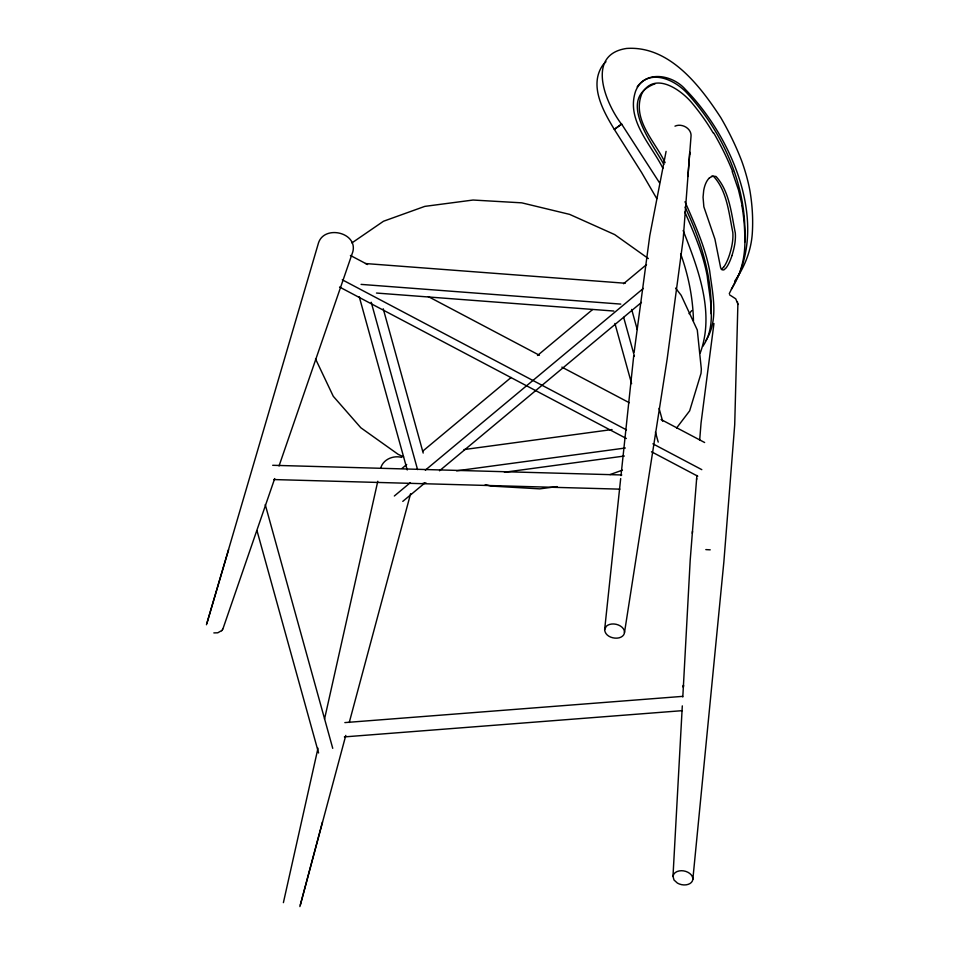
<?xml version="1.0" encoding="UTF-8"?>
<svg xmlns="http://www.w3.org/2000/svg" width="959" height="959" viewBox="0 0 959 959"><rect width="100%" height="100%" fill="white"/><g stroke="black" fill="none" stroke-linecap="round" stroke-linejoin="round"><path stroke-width="1.44" d="M744.735 241.344C747.529 186.873 723.434 133.109 687.255 93.359C674.98 79.777 650.466 68.401 637.184 86.861M711.17 313.833C712.249 276.576 700.921 240.385 685.05 207.108M744.951 242.171L744.759 247.062A217.549 136.25 26.5 0 1 739.377 273.375L729.284 293.61M683.347 687.112L683.443 685.134L682.796 696.989M683.347 687.135L690.192 560.284L696.893 475.472M672.99 876.31C673.745 871.575 679.451 870.209 683.539 870.868A10.058 6.965 12 0 1 692.338 881.093A10.058 6.965 12 0 1 677.414 883.095L674.009 880.002L672.99 876.31L682.305 705.884M689.629 154.399L689.773 152.169L683.168 239.33L667.128 359.325L624.489 632.58M696.582 479.5L696.666 478.445M699.662 440.301L701.053 422.967L713.952 323.507M688.118 173.963L687.915 176.492L690.971 137.017C692.302 128.782 682.053 122.884 674.98 126.156M692.326 533.336L692.494 531.274M692.842 879.343L723.853 562.022L734.714 424.705L737.891 303.751M604.649 629.56L606.28 626.287A10.058 6.965 12 0 1 622.019 627.222A10.058 6.965 12 0 1 618.999 637.855C613.269 639.173 604.937 636.273 604.649 629.56L620.677 478.577M621 475.616L633.731 355.729M634.127 352.313L649.77 235.734L666.085 151.378M283.396 902.647L317.992 748.212M324.514 719.118L377.786 481.262M299.891 906.591L322.476 821.935M300.299 905.092L345.791 735.409M349.256 722.487L410.596 493.717M731.969 255.55C734.234 248.249 735.937 240.613 735.301 232.929C731.405 213.941 729.511 191.093 715.977 176.456L712.645 176.156L709.396 177.942M206.916 623.254L318.508 242.879C324.43 224.61 357.947 232.51 352.804 251.833L279.045 465.954M206.461 624.741L228.59 549.711M380.687 468.316C382.893 459.385 393.346 455.129 401.737 457.395M222.896 628.936L274.706 478.553M700.214 352.996C715.114 312.706 698.008 268.388 683.168 230.544M656.795 198.657L641.583 172.488L614.311 129.381L621.624 124.083L659.456 182.713M731.381 289.198C770.712 226.084 732.448 137.413 685.421 89.463C672.523 74.538 644.1 69.324 635.541 91.333C625.939 120.319 651.113 144.449 662.897 168.293M221.781 630.507L217.789 632.796L213.845 632.916M222.764 629.224L221.625 630.734M603.319 64.397C588.406 84.776 603.043 110.836 614.311 129.381L621.624 124.083M705.908 340.493C719.118 319.779 712.477 293.718 709.708 271.097C705.201 246.835 694.807 224.214 684.99 201.75M676.586 428.014L689.653 410.836L701.029 373.351L701.341 369.215L697.289 330.016L681.166 295.3L675.592 288.108M702.791 346.379C717.02 325.856 709.744 298.728 707.227 276.06C703.079 253.703 693.92 232.725 684.846 212.023M689.065 313.701L691.811 310.548M604.194 63.522L605.944 61.76M721.336 269.311L723.518 267.369M402.109 468.34L406.7 464.516M422.763 451.126L511.123 377.474M537.508 355.477L592.59 309.553M623.566 283.732L646.522 264.6M394.341 495.995L410.404 482.605M425.328 470.162L643.345 288.431M402.78 501.389L424.573 483.216M439.498 470.785L641.451 302.433M351.893 242.927L383.48 221.253L424.813 206.377L473.063 200.035L521.756 202.84L569.598 214.372L614.671 234.583L648.368 258.558M610.044 474.585L622.439 470.126M655.273 83.685C615.57 98.297 652.42 143.143 663.808 164.397M463.976 449.579L612.034 429.548M456.592 470.833L625.364 447.997M423.003 483.276L425.964 482.868M504.434 472.248L624.357 456.028M557.119 486.597L539.749 488.862L491.056 486.057L485.266 484.655M344.856 722.595L682.688 696.366M344.389 736.896L682.221 710.667M272.692 465.295L621.78 474.969M273.795 479.56L619.91 489.15M705.824 549.603L710.223 549.831M365.511 263.545L625.22 283.241M361.075 284.391L620.785 304.099M376.491 293.046L613.808 311.04M711.434 176.264L713.64 176.456C727.09 190.913 728.948 213.593 732.808 232.39C733.431 240.05 731.729 247.65 729.463 254.914A22.381 5.67 -75.6 0 1 723.518 267.333M729.535 294.809L735.745 298.836L738.058 304.459M403.583 456.88L398.129 454.314L360.824 427.762L333.276 396.295L315.523 358.882M350.395 255.442L367.573 264.516M428.373 296.631L539.414 355.262M561.878 367.129L629.296 402.732M661.015 419.491L704.637 442.519M342.279 279.788L626.467 429.872M652.899 443.825L701.808 469.658M339.546 287.029L626.371 438.503M651.485 451.761L697.756 476.203M621.552 124.226C605.393 103.033 585.505 54.555 626.575 48.453C669.178 45.493 699.794 85.411 720.784 117.609A371.888 232.917 26.5 0 1 741.739 161.088A307.324 192.447 26.5 0 1 749.902 190.577A371.888 232.869 26.5 0 1 752.395 231.766C751.7 246.079 747.301 260.033 740.24 272.464A177.115 94.354 -18.3 0 1 734.75 281.119M665.114 162.646C654.865 141.081 631.406 119.384 641.943 93.407C654.541 71.625 679.787 88.887 691.463 102.361A217.681 136.358 26.5 0 1 713.148 132.905M732.244 171.673L738.526 190.11L742.266 205.873M680.638 253.811C688.43 275.341 692.973 298.081 693.465 320.989M631.669 309.421L637.232 329.488M659.073 408.342L662.645 421.253M623.662 317.357L634.39 356.065M655.429 432.053L658.21 442.099M614.911 323.459L631.597 383.672M383.24 308.81L423.195 453.056M371.217 302.253L417.561 469.586M359.277 296.846L407.227 469.946M265.235 504.59L332.737 748.332M257.06 530.878L318.58 752.983M737.447 301.809L737.591 302.469M713.664 132.869A371.66 233.241 26.4 0 1 732.712 171.697M741.942 205.813A371.888 232.749 26.6 0 1 744.735 242.1M709.396 177.954A22.225 11.088 89 0 0 703.69 190.517L703.055 197.194L703.858 206.832L714.923 239.103L720.653 267.813L721.995 269.827L723.829 269.935L726.011 268.017A22.225 5.658 -75.7 0 0 731.981 255.573"/></g></svg>
